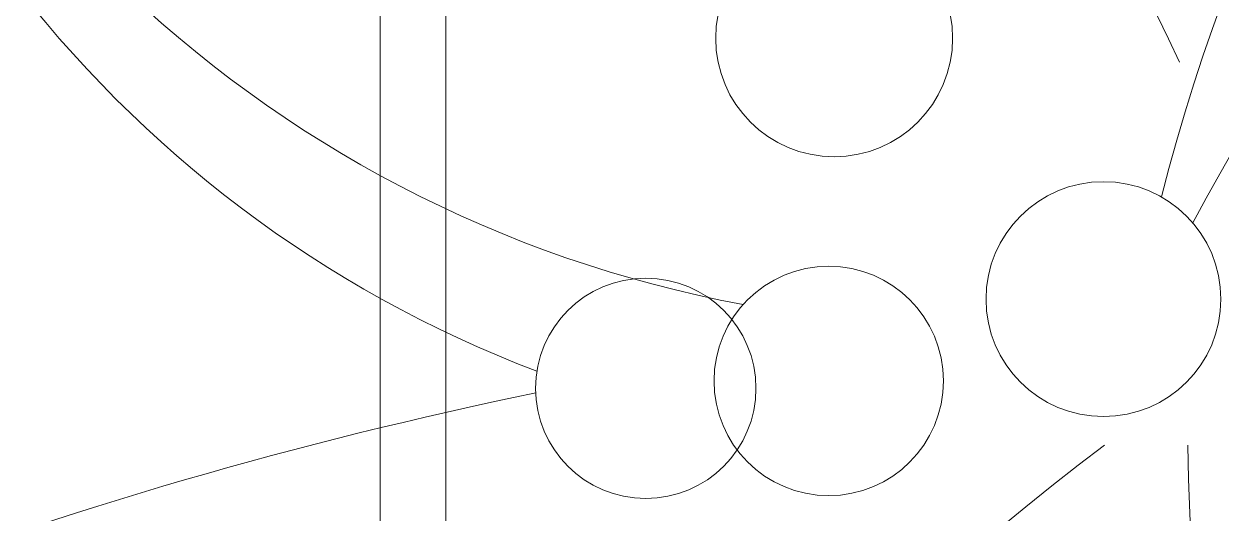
# Model space of a CAD drawing. Header units: millimetres. Extents: x 46644 to 147176, y -1287 to 53383.
# Drawn here: x 98997.4 to 99179.3, y 51680.2 to 51754.5 of the extents above; entities that cross this region are included whole.
import ezdxf

# ---------------------------------------------------------------- set-up
doc = ezdxf.new("R2010")
doc.units = ezdxf.units.MM
for name, color, linetype, lineweight in [('A-WALL', 113, 'Continuous', 18), ('G-IMPT', 8, 'Continuous', 18), ('L-PLNT', 71, 'Continuous', 18)]:
    doc.layers.add(name, color=color, linetype=linetype, lineweight=lineweight)

# ---------------------------------------------------------------- blocks, each defined once
blk = doc.blocks.new('CAY DUA VAN PHAT - CAY DUA VAN PHAT_dwg-2253781-TKCS_SẢNH - BẬC CẤP 3 - MẶT BẰNG')
at = {"layer": 'G-IMPT'}
for centre, radius in [((672.09, 720.8), 35.68), ((592.84, 638.98), 35.99), ((696.93, 637.33), 34.85), ((699.2, 581.75), 33.48)]:
    blk.add_circle(centre, radius, dxfattribs=at)
for centre, radius, start, end in [((1228.07, 1817.95), 1216.67, 215.97087, 241.57597), ((779.81, 1288.74), 567.56, 199.0692, 255.8486), ((695.3, 1884.13), 1137.9, 271.06337, 304.27673), ((1139.97, -402.53), 1267.2, 115.21824, 137.85612), ((1382.22, 1223.79), 834.25, 217.05305, 261.06763), ((308.23, 679.24), 371.77, 282.004, 349.47), ((354.24, 677.65), 363.4, 274.943, 339.2141), ((2056.69, 827.62), 1384.56, 191.63825, 209.82735)]:
    blk.add_arc(centre, radius, start, end, dxfattribs=at)
blk = doc.blocks.new('CAY DUA VAN PHAT - CAY DUA VAN PHAT_dwg-V74-TKCS_SẢNH - BẬC CẤP 3 - MẶT BẰNG')
at = {"layer": 'G-IMPT'}
for centre, radius in [((672.09, 720.8), 35.68), ((592.84, 638.98), 35.99), ((696.93, 637.33), 34.85), ((699.2, 581.75), 33.48)]:
    blk.add_circle(centre, radius, dxfattribs=at)
for centre, radius, start, end in [((1228.07, 1817.95), 1216.67, 215.97087, 241.57597), ((779.81, 1288.74), 567.56, 199.0692, 255.8486), ((695.3, 1884.13), 1137.9, 271.06337, 304.27673), ((1139.97, -402.53), 1267.2, 115.21824, 137.85612), ((1382.22, 1223.79), 834.25, 217.05305, 261.06763), ((308.23, 679.24), 371.77, 282.004, 349.47), ((354.24, 677.65), 363.4, 274.943, 339.2141), ((2056.69, 827.62), 1384.56, 191.63825, 209.82735)]:
    blk.add_arc(centre, radius, start, end, dxfattribs=at)
blk = doc.blocks.new('CAY DUA VAN PHAT - CAY DUA VAN PHAT-V75-TKCS_SẢNH - BẬC CẤP 3 - MẶT BẰNG')
at = {"xscale": 0.5, "yscale": 0.5, "zscale": 0.5}
for name in ['CAY DUA VAN PHAT - CAY DUA VAN PHAT_dwg-2253781-TKCS_SẢNH - BẬC CẤP 3 - MẶT BẰNG', 'CAY DUA VAN PHAT - CAY DUA VAN PHAT_dwg-V74-TKCS_SẢNH - BẬC CẤP 3 - MẶT BẰNG']:
    blk.add_blockref(name, (-151.82, -370.52), dxfattribs=at)

msp = doc.modelspace()

# ---------------------------------------------------------------- linework, layer by layer
at = {"layer": 'A-WALL'}
for p, q in [((99051.52, 52404.99), (99051.52, 50657.93)), ((99061.52, 52404.99), (99061.52, 50667.93))]:
    msp.add_line(p, q, dxfattribs=at)

# ---------------------------------------------------------------- block references
at = {"layer": 'L-PLNT', "rotation": 269.9999999999997}
msp.add_blockref('CAY DUA VAN PHAT - CAY DUA VAN PHAT-V75-TKCS_SẢNH - BẬC CẤP 3 - MẶT BẰNG', (99171.52, 51896.94), dxfattribs=at)

doc.saveas('drawing.dxf')
